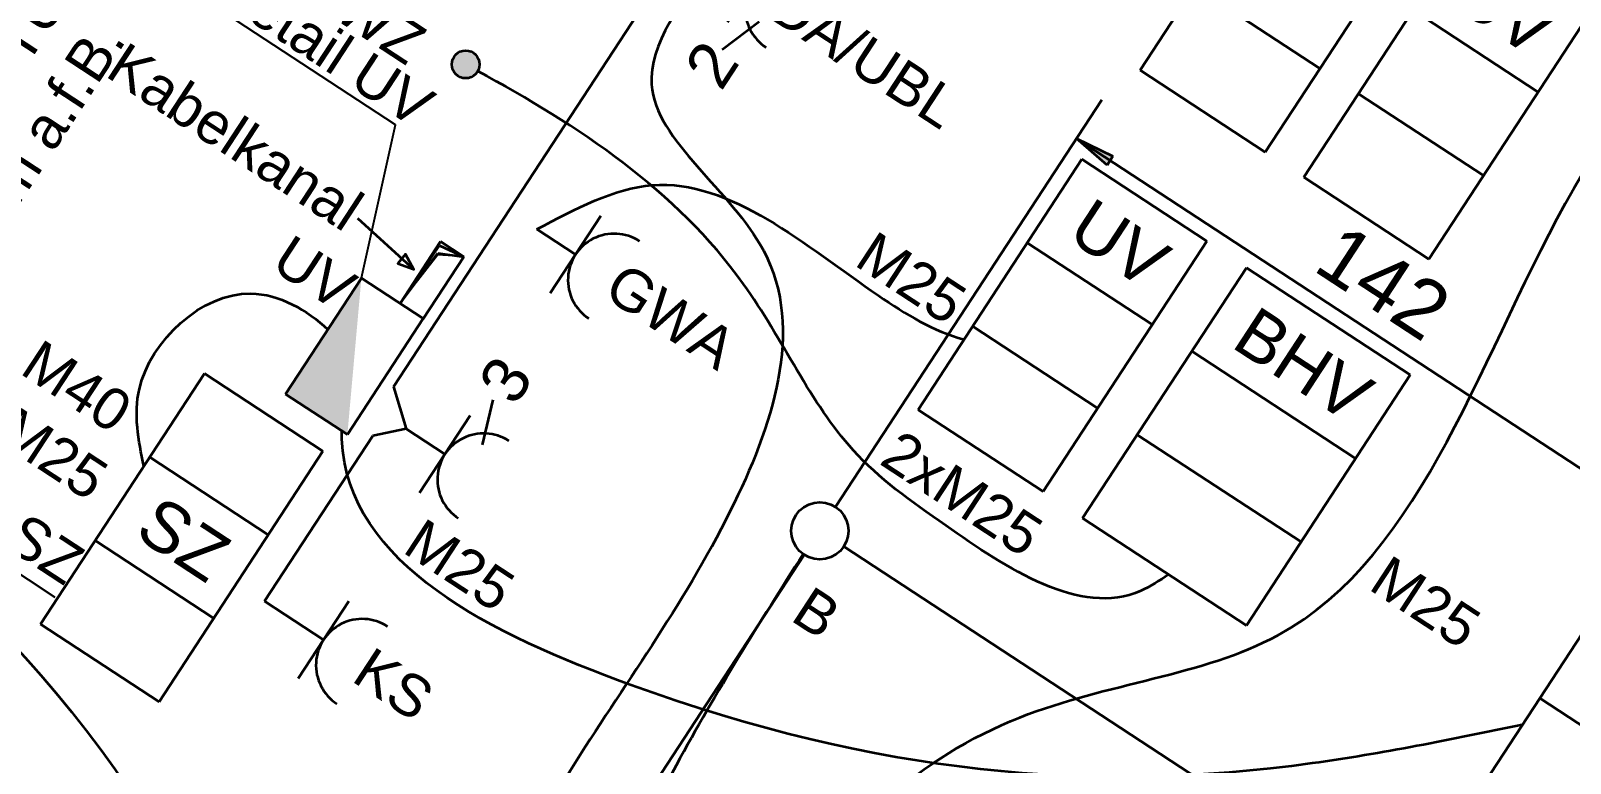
# Model space of a CAD drawing. Header units: metres. Extents: x 2696276 to 2696381, y 1245119 to 1245220.
# Drawn here: x 2696299.557 to 2696302.89, y 1245175.166 to 1245176.751 of the extents above; entities that cross this region are included whole.
import ezdxf
from ezdxf.lldxf.tags import DXFTag

# ---------------------------------------------------------------- set-up
doc = ezdxf.new("R2010")
doc.units = ezdxf.units.M
doc.linetypes.add('_Hiddenline_', pattern=[3, 2, -1])
for name, color, linetype, lineweight, true_color in [('005_231.2__Schaltgerätekombinationen', 1, 'Continuous', 35, 0xff0000), ('010_232.3__Installationssysteme', 40, 'Continuous', 35, 0xffbf00), ('011_232.51_Lichtinstallationen allgemein', 150, 'Continuous', 35, 0x0080ff), ('011_232.51_Lichtinstallationen allgemein_Bodenltg', 150, 'STRICHLINIE', 35, 0x0080ff), ('011_232.51_Lichtinstallationen allgemein_Deckenltg', 150, 'Continuous', 35, 0x0080ff), ('013_232.61_Kraftinstallationen allgemein', 1, 'Continuous', 35, 0xff0000), ('013_232.61_Kraftinstallationen allgemein_Bodenltg', 1, 'STRICHLINIE', 35, 0xff0000), ('013_232.61_Kraftinstallationen allgemein_Deckenltg', 1, 'Continuous', 35, 0xff0000), ('014_232.62_Storeninstallationen_Deckenltg', 1, 'Continuous', 35, 0xff0000), ('016_232.70_HLKS-Installation_Bodenltg', 5, 'STRICHLINIE', 35, 0x0000ff), ('016_232.70_HLKS-Installation_Deckenltg', 5, 'Continuous', 35, 0x0000ff), ('018_233.01_Innenleuchten', 150, 'Continuous', 35, 0x0080ff), ('035_236.3__UKV-Installationen_Bodenltg', 24, 'STRICHLINIE', 35, 0x993300), ('044_237.31_KNX Installationen_Deckenltg', 134, 'Continuous', 35, 0x009999), ('E_Verteilungen', 1, 'Continuous', 35, 0xff0000)]:
    doc.layers.add(name, color=color, linetype=linetype, lineweight=lineweight, true_color=true_color)
doc.layers.add('X_Mass', color=7, linetype='Continuous', lineweight=35)
doc.styles.get("Standard").update_dxf_attribs({"font": 'arial.ttf'})
tags = doc.linetypes.add('STRICHLINIE', pattern=[19.05, 12.7, -6.35]).pattern_tags.tags
tags[6:7] = [DXFTag(74, 4), DXFTag(75, 0), DXFTag(340, '0'), DXFTag(46, 0.0), DXFTag(50, 0.0), DXFTag(44, 0.0), DXFTag(45, 0.0)]
tags[4:5] = [DXFTag(74, 4), DXFTag(75, 0), DXFTag(340, '0'), DXFTag(46, 0.0), DXFTag(50, 0.0), DXFTag(44, 0.0), DXFTag(45, 0.0)]
tags = doc.linetypes.add('STRICHPUNKT', pattern=[25.4, 12.7, -6.35, 0, -6.35]).pattern_tags.tags
tags[10:11] = [DXFTag(74, 4), DXFTag(75, 0), DXFTag(340, '0'), DXFTag(46, 0.0), DXFTag(50, 0.0), DXFTag(44, 0.0), DXFTag(45, 0.0)]
tags[8:9] = [DXFTag(74, 4), DXFTag(75, 0), DXFTag(340, '0'), DXFTag(46, 0.0), DXFTag(50, 0.0), DXFTag(44, 0.0), DXFTag(45, 0.0)]
tags[6:7] = [DXFTag(74, 4), DXFTag(75, 0), DXFTag(340, '0'), DXFTag(46, 0.0), DXFTag(50, 0.0), DXFTag(44, 0.0), DXFTag(45, 0.0)]
tags[4:5] = [DXFTag(74, 4), DXFTag(75, 0), DXFTag(340, '0'), DXFTag(46, 0.0), DXFTag(50, 0.0), DXFTag(44, 0.0), DXFTag(45, 0.0)]
tags = doc.linetypes.add('STRICHPUNKT2', pattern=[12.7, 6.35, -3.175, 0, -3.175]).pattern_tags.tags
tags[10:11] = [DXFTag(74, 4), DXFTag(75, 0), DXFTag(340, '0'), DXFTag(46, 0.0), DXFTag(50, 0.0), DXFTag(44, 0.0), DXFTag(45, 0.0)]
tags[8:9] = [DXFTag(74, 4), DXFTag(75, 0), DXFTag(340, '0'), DXFTag(46, 0.0), DXFTag(50, 0.0), DXFTag(44, 0.0), DXFTag(45, 0.0)]
tags[6:7] = [DXFTag(74, 4), DXFTag(75, 0), DXFTag(340, '0'), DXFTag(46, 0.0), DXFTag(50, 0.0), DXFTag(44, 0.0), DXFTag(45, 0.0)]
tags[4:5] = [DXFTag(74, 4), DXFTag(75, 0), DXFTag(340, '0'), DXFTag(46, 0.0), DXFTag(50, 0.0), DXFTag(44, 0.0), DXFTag(45, 0.0)]

# ---------------------------------------------------------------- blocks, each defined once
blk = doc.blocks.new('Maß-A0S2JC9Y73', base_point=(285.89, 660.73))
at = {"color": 0, "linetype": 'ByBlock', "lineweight": -2, "ltscale": 0.35}
for p, q in [((285.89, 766), (285.89, 660.73)), ((285.89, 756), (294.57, 757.14)), ((294.57, 757.14), (294.57, 754.86)), ((294.57, 754.86), (285.89, 756)), ((813.89, 756), (285.89, 756))]:
    blk.add_line(p, q, dxfattribs=at)
blk.add_solid([(285.89, 756), (294.57, 757.14), (294.57, 754.86)], dxfattribs=at)
at = {"color": 0, "linetype": 'ByBlock', "lineweight": -2, "ltscale": 0.35, "insert": (343.99, 772.67), "char_height": 12.5, "attachment_point": 1}
blk.add_mtext('{\\fArial;142}', dxfattribs=at)
blk = doc.blocks.new('Gruppenzuleitung-A0S2JCB273', base_point=(289.34, 688.12))
at = {"color": 0, "linetype": 'ByBlock', "lineweight": -2, "ltscale": 0.35}
for p, q in [((321.68, 752.92), (289.34, 752.92)), ((289.34, 752.92), (289.34, 688.12)), ((321.68, 688.12), (321.68, 752.92)), ((289.34, 731.32), (321.68, 731.32)), ((289.34, 709.72), (321.68, 709.72)), ((289.34, 688.12), (321.68, 688.12))]:
    blk.add_line(p, q, dxfattribs=at)
at = {"color": 0, "linetype": 'ByBlock', "lineweight": -2, "ltscale": 0.35, "insert": (295.68, 747.52), "char_height": 10.8, "attachment_point": 1}
blk.add_mtext('{\\fArial;UV}', dxfattribs=at)
blk = doc.blocks.new('1_Anschlusspunkt-A0S2JCBC73', base_point=(163.46, 694.02))
at = {"lineweight": -2}
blk.add_hatch(color=0, dxfattribs=at).paths.add_polyline_path([(166.41, 700.02), (167.19, 699.93), (167.93, 699.64), (168.56, 699.16), (169.05, 698.54), (169.35, 697.81), (169.46, 697.02), (169.35, 696.24), (169.05, 695.51), (168.56, 694.88), (167.93, 694.41), (167.19, 694.11), (166.41, 694.02), (165.64, 694.14), (164.93, 694.44), (164.32, 694.92), (163.85, 695.54), (163.56, 696.25), (163.46, 697.02), (163.56, 697.79), (163.85, 698.51), (164.32, 699.13), (164.93, 699.6), (165.64, 699.91)])
at = {"color": 0, "lineweight": -2}
blk.add_circle((166.46, 697.02), 3, dxfattribs=at)
blk = doc.blocks.new('0_232.61_Kraftinstallationen allgemein_Bodenltg-A0S2JCE473', base_point=(198.89, 675.62))
at = {"color": 0, "linetype": 'ByBlock', "lineweight": -2, "ltscale": 0.35}
blk.add_open_spline([(198.89, 675.62), (203.45, 683.92), (217.29, 709.12), (257.95, 703.39), (282.74, 704.16), (289.34, 706.32)], degree=3, knots=[0, 0, 0, 0, 26.752991, 81.225484, 102.067015, 102.067015, 102.067015, 102.067015], dxfattribs=at)
blk = doc.blocks.new('0_232.51_Lichtinstallationen allgemein_Deckenltg-A0S2JCG073', base_point=(165.87, 759.7))
at = {"color": 0, "linetype": 'ByBlock', "lineweight": -2, "ltscale": 0.35}
blk.add_open_spline([(418.39, 873.13), (415.94, 872.3), (399.6, 866.76), (351.05, 872.55), (267.06, 842.68), (197.06, 801.98), (168.46, 763.53), (165.87, 759.7)], degree=3, knots=[0, 0, 0, 0, 7.756546, 51.594232, 141.572496, 271.081055, 284.960106, 284.960106, 284.960106, 284.960106], dxfattribs=at)
blk = doc.blocks.new('0_232.51_Lichtinstallationen allgemein_Deckenltg-A0S2JCGW73', base_point=(285.32, 418.48))
at = {"color": 0, "linetype": 'ByBlock', "lineweight": -2, "ltscale": 0.35}
blk.add_open_spline([(285.6, 648.37), (285.87, 630.88), (287.07, 552.49), (315.75, 447.68), (380.82, 420.72), (387.89, 418.48)], degree=3, knots=[0, 0, 0, 0, 53.383036, 239.232354, 261.509464, 261.509464, 261.509464, 261.509464], dxfattribs=at)
blk = doc.blocks.new('Gruppenzuleitung-A0S2JCHS73', base_point=(155.76, 545.26))
at = {"color": 0, "linetype": 'ByBlock', "lineweight": -2, "ltscale": 0.35}
for p, q in [((186.42, 610.06), (155.76, 610.06)), ((155.76, 610.06), (155.76, 545.26)), ((186.42, 545.26), (186.42, 610.06)), ((155.76, 588.46), (186.42, 588.46)), ((155.76, 566.86), (186.42, 566.86)), ((155.76, 545.26), (186.42, 545.26))]:
    blk.add_line(p, q, dxfattribs=at)
at = {"color": 0, "linetype": 'ByBlock', "lineweight": -2, "ltscale": 0.35, "insert": (161.99, 583.06), "char_height": 10.8, "attachment_point": 1}
blk.add_mtext('{\\fArial;SZ}', dxfattribs=at)
blk = doc.blocks.new('0_232.51_Lichtinstallationen allgemein_AP-Ltg-A0S2JCJA73', base_point=(191.59, 623.97))
at = {"color": 0, "linetype": 'ByBlock', "lineweight": -2, "ltscale": 0.35}
for p, q in [((198.89, 831.04), (191.59, 826.73)), ((191.59, 826.73), (191.59, 630.12)), ((191.59, 630.12), (198.89, 623.97))]:
    blk.add_line(p, q, dxfattribs=at)
blk = doc.blocks.new('Gruppenzuleitung-A0S2JCKM73', base_point=(331.68, 775.95))
at = {"color": 0, "linetype": 'ByBlock', "lineweight": -2, "ltscale": 0.35}
for p, q in [((364.02, 840.75), (331.68, 840.75)), ((331.68, 840.75), (331.68, 775.95)), ((364.02, 775.95), (364.02, 840.75)), ((331.68, 819.15), (364.02, 819.15)), ((331.68, 797.55), (364.02, 797.55)), ((331.68, 775.95), (364.02, 775.95))]:
    blk.add_line(p, q, dxfattribs=at)
at = {"color": 0, "linetype": 'ByBlock', "lineweight": -2, "ltscale": 0.35, "insert": (338.02, 835.35), "char_height": 10.8, "attachment_point": 1}
blk.add_mtext('{\\fArial;UV}', dxfattribs=at)
blk = doc.blocks.new('Gruppenzuleitung-A0S2JCMA73', base_point=(332.01, 687.99))
at = {"color": 0, "linetype": 'ByBlock', "lineweight": -2, "ltscale": 0.35}
for p, q in [((332.01, 687.99), (332.01, 752.79)), ((332.01, 752.79), (374.4, 752.79)), ((374.4, 752.79), (374.4, 687.99)), ((374.4, 731.19), (332.01, 731.19)), ((374.4, 709.59), (332.01, 709.59)), ((374.4, 687.99), (332.01, 687.99))]:
    blk.add_line(p, q, dxfattribs=at)
at = {"color": 0, "linetype": 'ByBlock', "lineweight": -2, "ltscale": 0.35, "insert": (338.29, 747.39), "char_height": 10.8, "attachment_point": 1}
blk.add_mtext('{\\fArial;BHV}', dxfattribs=at)
blk = doc.blocks.new('0_232.51_Lichtinstallationen allgemein_Deckenltg-A0S2JCNW73', base_point=(106.96, 388.61))
at = {"color": 0, "linetype": 'ByBlock', "lineweight": -2, "ltscale": 0.35}
blk.add_open_spline([(106.96, 527.05), (108.33, 531.73), (110.99, 540.87), (130.8, 542.86), (169.63, 535.93), (253.71, 501.79), (308.92, 417.85), (372.45, 393.83), (387.89, 388.61)], degree=3, knots=[0, 0, 0, 0, 13.300958, 25.971751, 52.94677, 135.589098, 286.803525, 335.714819, 335.714819, 335.714819, 335.714819], dxfattribs=at)
blk = doc.blocks.new('Deckenlampendübel-A0S2JCPK73', base_point=(279.71, 648.36))
at = {"color": 0, "lineweight": -2}
blk.add_circle((285.89, 654.55), 6.19, dxfattribs=at)
blk = doc.blocks.new('Steckdose T13_ UP-A0S2JCRK73', base_point=(198.89, 565.97))
at = {"color": 0, "lineweight": -2}
for p, q in [((208.89, 585.97), (208.89, 565.97)), ((208.89, 575.97), (198.89, 575.97))]:
    blk.add_line(p, q, dxfattribs=at)
blk.add_ellipse((218.89, 575.97), major_axis=(0, 10), ratio=1, start_param=0, end_param=3.141593, dxfattribs=at)
blk = doc.blocks.new('Steckdose T13_ UP_ 3-fach-A0S2JCVW73', base_point=(198.89, 613.97))
at = {"color": 0, "lineweight": -2}
for p, q in [((214.58, 630.14), (211.2, 639.59)), ((208.89, 613.97), (208.89, 633.97)), ((208.89, 623.97), (198.89, 623.97))]:
    blk.add_line(p, q, dxfattribs=at)
blk.add_ellipse((218.89, 623.97), major_axis=(0, 10), ratio=1, start_param=0, end_param=3.141593, dxfattribs=at)
at = {"color": 0, "lineweight": -2, "insert": (206.02, 640.76), "char_height": 10, "attachment_point": 1, "rotation": 90}
blk.add_mtext('{\\fArial;3}', dxfattribs=at)
blk = doc.blocks.new('Unterverteiler-A0S2JCY473', base_point=(172.89, 615.96))
at = {"color": 0, "lineweight": -2}
for p, q in [((172.89, 615.96), (172.89, 645.96)), ((172.89, 645.96), (188.89, 645.96)), ((188.89, 645.96), (188.89, 615.96)), ((188.89, 615.96), (172.89, 615.96))]:
    blk.add_line(p, q, dxfattribs=at)
blk.add_solid([(188.89, 615.96), (172.89, 615.96), (172.89, 645.96)], dxfattribs=at)
blk = doc.blocks.new('Kabelkanal-A0S2JCYU73', base_point=(182.89, 645.96))
at = {"color": 0, "lineweight": -2}
for p, q in [((188.89, 661.96), (182.89, 661.96)), ((182.89, 645.96), (182.89, 661.96)), ((182.89, 645.96), (183.19, 661.16)), ((183.19, 661.16), (188.89, 661.96)), ((183.8, 659.55), (188.89, 661.96)), ((188.89, 645.96), (188.89, 661.96)), ((182.89, 645.96), (183.8, 659.55)), ((188.89, 645.96), (182.89, 645.96))]:
    blk.add_line(p, q, dxfattribs=at)
at = {"color": 0, "linetype": '_Hiddenline_', "lineweight": 18}
for p, q in [((188.89, 661.96), (183.94, 659.16)), ((183.94, 659.16), (182.89, 645.96))]:
    blk.add_line(p, q, dxfattribs=at)
blk = doc.blocks.new('0_232.70_HLKS-Installation_Bodenltg-A0S2JCYW73', base_point=(169.45, 670.27))
at = {"color": 0, "lineweight": -2}
blk.add_open_spline([(354.27, 687.99), (353.32, 685.8), (346.37, 669.68), (313.09, 670.12), (276.58, 671.6), (234.75, 699.17), (193.93, 699.29), (169.45, 697.27)], degree=3, knots=[0, 0, 0, 0, 6.994743, 51.51331, 77.301886, 120.453692, 194.166836, 194.166836, 194.166836, 194.166836], dxfattribs=at)
blk = doc.blocks.new('0_232.51_Lichtinstallationen allgemein_Deckenltg-A0S2JD0473', base_point=(407.89, 414.99))
at = {"color": 0, "linetype": 'ByBlock', "lineweight": -2, "ltscale": 0.35}
blk.add_open_spline([(407.89, 415.05), (412.56, 414.94), (564.82, 415.81), (573.97, 682.79), (573.9, 830.65), (573.89, 833.96)], degree=3, knots=[0, 0, 0, 0, 14.010901, 450.072913, 460.072913, 460.072913, 460.072913, 460.072913], dxfattribs=at)
blk = doc.blocks.new('Gruppenzuleitung-A0S2JD1273', base_point=(289.34, 775.95))
at = {"color": 0, "linetype": 'ByBlock', "lineweight": -2, "ltscale": 0.35}
for p, q in [((321.68, 840.75), (289.34, 840.75)), ((289.34, 840.75), (289.34, 775.95)), ((321.68, 775.95), (321.68, 840.75)), ((289.34, 819.15), (321.68, 819.15)), ((289.34, 797.55), (321.68, 797.55)), ((289.34, 775.95), (321.68, 775.95))]:
    blk.add_line(p, q, dxfattribs=at)
at = {"color": 0, "linetype": 'ByBlock', "lineweight": -2, "ltscale": 0.35, "insert": (295.68, 835.35), "char_height": 10.8, "attachment_point": 1}
blk.add_mtext('{\\fArial;UV}', dxfattribs=at)
blk = doc.blocks.new('0_237.31_KNX Installationen_Deckenltg-A0S2JD3G73', base_point=(187.45, 598.3))
at = {"color": 0, "linetype": 'ByBlock', "lineweight": -2, "ltscale": 0.35}
blk.add_open_spline([(436.17, 702.69), (425.13, 691.74), (378.6, 645.55), (302.71, 605.41), (203.45, 592.22), (187.77, 615.47), (187.45, 615.96)], degree=3, knots=[0, 0, 0, 0, 46.241143, 194.895638, 276.882728, 278.643464, 278.643464, 278.643464, 278.643464], dxfattribs=at)
blk = doc.blocks.new('Gruppenzuleitung-A0S2JD6Y73', base_point=(436.17, 687.99))
at = {"color": 0, "lineweight": -2}
for p, q in [((466.83, 752.79), (436.17, 752.79)), ((436.17, 752.79), (436.17, 687.99)), ((466.83, 687.99), (466.83, 752.79)), ((436.17, 731.19), (466.83, 731.19)), ((436.17, 709.59), (466.83, 709.59)), ((436.17, 687.99), (466.83, 687.99))]:
    blk.add_line(p, q, dxfattribs=at)
at = {"color": 0, "lineweight": -2, "insert": (442.39, 725.79), "char_height": 10.8, "attachment_point": 1}
blk.add_mtext('{\\fArial;SZ}', dxfattribs=at)
blk = doc.blocks.new('0_232.61_Kraftinstallationen allgemein_Deckenltg-A0S2JDBM73', base_point=(144.45, 586.07))
at = {"color": 0, "linetype": 'ByBlock', "lineweight": -2, "ltscale": 0.35}
blk.add_open_spline([(155.76, 586.07), (151.75, 590.16), (140.16, 601.97), (147.85, 632.81), (166.85, 633.72), (172.89, 632.69)], degree=3, knots=[0, 0, 0, 0, 16.809467, 48.553845, 66.942485, 66.942485, 66.942485, 66.942485], dxfattribs=at)
blk = doc.blocks.new('0_232.51_Lichtinstallationen allgemein_AP-Ltg-A0S2JDCI73', base_point=(193.64, 575.97))
at = {"color": 0, "linetype": 'ByBlock', "lineweight": -2, "ltscale": 0.35}
for p, q in [((198.89, 623.97), (193.64, 618.72)), ((193.64, 618.72), (193.64, 575.97)), ((193.64, 575.97), (198.89, 575.97))]:
    blk.add_line(p, q, dxfattribs=at)
blk = doc.blocks.new('0_232.51_Lichtinstallationen allgemein_Deckenltg-A0S2JDO873', base_point=(197.85, 390.18))
at = {"color": 0, "linetype": 'ByBlock', "lineweight": -2, "ltscale": 0.35}
blk.add_open_spline([(198.89, 745.71), (198.09, 733.99), (196.15, 705.6), (255.28, 705.86), (271.33, 642.28), (266.51, 573.65), (280.37, 477.65), (339.43, 417.42), (380.63, 393.73), (387.89, 390.18)], degree=3, knots=[0, 0, 0, 0, 30.503879, 73.928971, 130.666595, 196.741161, 289.897853, 408.484835, 432.7262, 432.7262, 432.7262, 432.7262], dxfattribs=at)
blk = doc.blocks.new('Steckdose T13_ UP_ 2-fach_ geschaltet-A0S2JDOA73', base_point=(198.89, 722.27))
at = {"color": 0, "lineweight": -2}
for p, q in [((208.89, 755.71), (208.89, 735.71)), ((208.89, 745.71), (198.89, 745.71)), ((208.89, 745.71), (198.89, 735.71)), ((214.58, 739.53), (211.2, 730.09)), ((198.89, 735.71), (202.44, 732.16))]:
    blk.add_line(p, q, dxfattribs=at)
blk.add_ellipse((218.89, 745.71), major_axis=(0, 10), ratio=1, start_param=0, end_param=3.141593, dxfattribs=at)
at = {"color": 0, "lineweight": -2, "insert": (206.02, 722.27), "char_height": 10, "attachment_point": 1, "rotation": 90}
blk.add_mtext('{\\fArial;2}', dxfattribs=at)
blk = doc.blocks.new('Steckdose T13_ UP-A0S2JDRO73', base_point=(198.89, 665.62))
at = {"color": 0, "lineweight": -2}
for p, q in [((208.89, 665.62), (208.89, 685.62)), ((208.89, 675.62), (198.89, 675.62))]:
    blk.add_line(p, q, dxfattribs=at)
blk.add_ellipse((218.89, 675.62), major_axis=(0, 10), ratio=1, start_param=0, end_param=3.141593, dxfattribs=at)
blk = doc.blocks.new('0_236.3_UKV-Installationen_Bodenltg-A0S2JDXY73', base_point=(389.39, 457.96))
at = {"color": 0, "lineweight": -2}
blk.add_open_spline([(553.89, 457.96), (551.3, 506.42), (543.8, 646.53), (491.79, 859.3), (551.92, 1128.47), (426.77, 1186.55), (389.39, 1203.89)], degree=3, knots=[0, 0, 0, 0, 144.457958, 417.654789, 688.309906, 803.541865, 803.541865, 803.541865, 803.541865], dxfattribs=at)
blk = doc.blocks.new('0_232.51_Lichtinstallationen allgemein_Deckenltg-A0S2JE1O73', base_point=(327.17, 530.61))
at = {"color": 0, "linetype": 'ByBlock', "lineweight": -2, "ltscale": 0.35}
blk.add_open_spline([(371.39, 530.61), (362.08, 534.8), (340.92, 544.32), (320.48, 588.79), (336.85, 646.28), (405.6, 699.33), (378.83, 783.45), (383.66, 869.21), (381.65, 918.33), (380.29, 951.96)], degree=3, knots=[0, 0, 0, 0, 29.909789, 67.963493, 134.762642, 193.299845, 309.513916, 354.431467, 455.417303, 455.417303, 455.417303, 455.417303], dxfattribs=at)

msp = doc.modelspace()

# ---------------------------------------------------------------- linework, layer by layer
at = {"linetype": 'Continuous', "ltscale": 0.35}
for points in [[(2696300.2732, 1245176.2153), (2696300.2734, 1245176.2163), (2696300.3473, 1245176.5472), (2696299.6589, 1245176.9977), (2696299.6589, 1245176.9977)], [(2696297.711, 1245175.2022), (2696298.5225, 1245176.2439), (2696299.6096, 1245175.5249)]]:
    msp.add_lwpolyline(points, dxfattribs=at)
at = {"layer": '010_232.3__Installationssysteme', "linetype": 'Continuous', "ltscale": 0.35}
msp.add_lwpolyline([(2696300.2648, 1245176.3451), (2696300.3867, 1245176.2338), (2696300.3685, 1245176.2669), (2696300.3522, 1245176.2467), (2696300.3862, 1245176.2348)], dxfattribs=at)
at = {"layer": 'X_Mass', "linetype": 'STRICHPUNKT2', "ltscale": 0.35}
for p, q in [((2696301.3175, 1245175.6345), (2696302.8477, 1245174.6332)), ((2696301.2318, 1245175.6166), (2696299.6551, 1245173.2071))]:
    msp.add_line(p, q, dxfattribs=at)

# ---------------------------------------------------------------- block references
at = {"layer": '005_231.2__Schaltgerätekombinationen', "linetype": 'Continuous', "ltscale": 0.35, "xscale": 0.01, "yscale": 0.01, "zscale": 0.01, "rotation": 326.8000002754653}
msp.add_blockref('Unterverteiler-A0S2JCY473', (2696300.1089, 1245175.9643), dxfattribs=at)
at = {"layer": '010_232.3__Installationssysteme', "linetype": 'Continuous', "ltscale": 0.35, "xscale": 0.01, "yscale": 0.01, "zscale": 0.01, "rotation": 326.8000002754653}
msp.add_blockref('Kabelkanal-A0S2JCYU73', (2696300.3568, 1245176.1605), dxfattribs=at)
at = {"layer": '011_232.51_Lichtinstallationen allgemein', "linetype": 'Continuous', "ltscale": 0.35, "xscale": 0.01, "yscale": 0.01, "zscale": 0.01, "rotation": 326.8000002754653}
for name, p in [('Steckdose T13_ UP_ 2-fach_ geschaltet-A0S2JDOA73', (2696300.9086, 1245176.7115)), ('Steckdose T13_ UP_ 3-fach-A0S2JCVW73', (2696300.3155, 1245175.8052)), ('Steckdose T13_ UP-A0S2JCRK73', (2696300.0527, 1245175.4036))]:
    msp.add_blockref(name, p, dxfattribs=at)
at = {"layer": '011_232.51_Lichtinstallationen allgemein_Bodenltg', "ltscale": 0.35, "xscale": 0.01, "yscale": 0.01, "zscale": 0.01, "rotation": 326.8000002754653}
msp.add_blockref('0_232.51_Lichtinstallationen allgemein_Deckenltg-A0S2JE1O73', (2696300.9324, 1245174.4053), dxfattribs=at)
at = {"layer": '011_232.51_Lichtinstallationen allgemein_Deckenltg', "ltscale": 0.35, "xscale": 0.01, "yscale": 0.01, "zscale": 0.01, "rotation": 326.8000002754653}
for name, p in [('0_232.51_Lichtinstallationen allgemein_Deckenltg-A0S2JCG073', (2696300.8371, 1245177.2055)), ('0_232.51_Lichtinstallationen allgemein_Deckenltg-A0S2JDO873', (2696299.0814, 1245173.9384)), ('0_232.51_Lichtinstallationen allgemein_Deckenltg-A0S2JD0473', (2696300.9749, 1245172.9959)), ('0_232.51_Lichtinstallationen allgemein_Deckenltg-A0S2JCNW73', (2696298.3123, 1245174.4229)), ('0_232.51_Lichtinstallationen allgemein_Deckenltg-A0S2JCGW73', (2696299.9683, 1245173.6962))]:
    msp.add_blockref(name, p, dxfattribs=at)
at = {"layer": '011_232.51_Lichtinstallationen allgemein_Deckenltg', "linetype": 'STRICHPUNKT', "ltscale": 0.35, "xscale": 0.01, "yscale": 0.01, "zscale": 0.01, "rotation": 326.8000002754653}
for name, p in [('0_232.51_Lichtinstallationen allgemein_AP-Ltg-A0S2JCJA73', (2696300.3092, 1245175.9289)), ('0_232.51_Lichtinstallationen allgemein_AP-Ltg-A0S2JDCI73', (2696300.0635, 1245175.516))]:
    msp.add_blockref(name, p, dxfattribs=at)
at = {"layer": '013_232.61_Kraftinstallationen allgemein', "linetype": 'Continuous', "ltscale": 0.35, "xscale": 0.01, "yscale": 0.01, "zscale": 0.01, "rotation": 326.8000002754653}
msp.add_blockref('Steckdose T13_ UP-A0S2JDRO73', (2696300.5983, 1245176.2374), dxfattribs=at)
at = {"layer": '013_232.61_Kraftinstallationen allgemein', "ltscale": 0.35, "xscale": 0.01, "yscale": 0.01, "zscale": 0.01, "rotation": 326.8000002754653}
msp.add_blockref('Gruppenzuleitung-A0S2JCHS73', (2696299.5784, 1245175.4665), dxfattribs=at)
at = {"layer": '013_232.61_Kraftinstallationen allgemein_Bodenltg', "ltscale": 0.35, "xscale": 0.01, "yscale": 0.01, "zscale": 0.01, "rotation": 326.8000002754653}
msp.add_blockref('0_232.61_Kraftinstallationen allgemein_Bodenltg-A0S2JCE473', (2696300.6531, 1245176.3211), dxfattribs=at)
at = {"layer": '013_232.61_Kraftinstallationen allgemein_Deckenltg', "ltscale": 0.35, "xscale": 0.01, "yscale": 0.01, "zscale": 0.01, "rotation": 326.8000002754653}
msp.add_blockref('0_232.61_Kraftinstallationen allgemein_Deckenltg-A0S2JDBM73', (2696299.7072, 1245175.87), dxfattribs=at)
at = {"layer": '014_232.62_Storeninstallationen_Deckenltg', "ltscale": 0.35, "xscale": 0.01, "yscale": 0.01, "zscale": 0.01, "rotation": 326.8000002754653}
for name, p in [('Gruppenzuleitung-A0S2JD1273', (2696301.9594, 1245176.6654)), ('Gruppenzuleitung-A0S2JCKM73', (2696302.3137, 1245176.4336)), ('Gruppenzuleitung-A0S2JCB273', (2696301.4784, 1245175.9304))]:
    msp.add_blockref(name, p, dxfattribs=at)
at = {"layer": '016_232.70_HLKS-Installation_Bodenltg', "linetype": 'STRICHLINIE', "ltscale": 0.35, "xscale": 0.01, "yscale": 0.01, "zscale": 0.01, "rotation": 326.8000002754653}
for name, p in [('1_Anschlusspunkt-A0S2JCBC73', (2696300.4574, 1245176.6692)), ('0_232.70_HLKS-Installation_Bodenltg-A0S2JCYW73', (2696300.3774, 1245176.4376))]:
    msp.add_blockref(name, p, dxfattribs=at)
at = {"layer": '016_232.70_HLKS-Installation_Deckenltg', "ltscale": 0.35, "xscale": 0.01, "yscale": 0.01, "zscale": 0.01, "rotation": 326.8000002754653}
msp.add_blockref('Gruppenzuleitung-A0S2JCMA73', (2696301.8347, 1245175.6957), dxfattribs=at)
at = {"layer": '018_233.01_Innenleuchten', "linetype": 'Continuous', "ltscale": 0.35, "xscale": 0.01, "yscale": 0.01, "zscale": 0.01, "rotation": 326.8000002754653}
msp.add_blockref('Deckenlampendübel-A0S2JCPK73', (2696301.1801, 1245175.6505), dxfattribs=at)
at = {"layer": '035_236.3__UKV-Installationen_Bodenltg', "linetype": 'STRICHLINIE', "ltscale": 0.35, "xscale": 0.01, "yscale": 0.01, "zscale": 0.01, "rotation": 326.8000002754653}
msp.add_blockref('0_236.3_UKV-Installationen_Bodenltg-A0S2JDXY73', (2696301.0554, 1245173.4567), dxfattribs=at)
at = {"layer": '044_237.31_KNX Installationen_Deckenltg', "ltscale": 0.35, "xscale": 0.01, "yscale": 0.01, "zscale": 0.01, "rotation": 326.8000002754653}
msp.add_blockref('0_237.31_KNX Installationen_Deckenltg-A0S2JD3G73', (2696300.134, 1245175.7368), dxfattribs=at)
at = {"layer": '044_237.31_KNX Installationen_Deckenltg', "linetype": 'Continuous', "ltscale": 0.35, "xscale": 0.01, "yscale": 0.01, "zscale": 0.01, "rotation": 326.8000002754653}
msp.add_blockref('Gruppenzuleitung-A0S2JD6Y73', (2696302.7063, 1245175.1253), dxfattribs=at)
at = {"layer": 'X_Mass', "ltscale": 0.35, "xscale": 0.01, "yscale": 0.01, "zscale": 0.01, "rotation": 326.8000002754653}
msp.add_blockref('Maß-A0S2JC9Y73', (2696301.2996, 1245175.7201), dxfattribs=at)

# ---------------------------------------------------------------- texts
at = {"ltscale": 0.35, "char_height": 0.09, "rotation": 326.8, "line_spacing_factor": 1.002}
for s, insert, attachment_point in [('{\\fArial;siehe Detail UV}', (2696300.4383, 1245176.613), 3), ('{\\fArial;siehe Detail SZ}', (2696298.9675, 1245176.0899), 1)]:
    msp.add_mtext(s, dxfattribs=dict(at, insert=insert, attachment_point=attachment_point))
at = {"layer": '010_232.3__Installationssysteme', "linetype": 'Continuous', "ltscale": 0.35, "insert": (2696300.2854, 1245176.3887), "char_height": 0.09, "attachment_point": 3, "rotation": 326.8, "line_spacing_factor": 1.002}
msp.add_mtext('{\\fArial;Kabelkanal}', dxfattribs=at)
at = {"layer": '011_232.51_Lichtinstallationen allgemein', "linetype": 'Continuous', "ltscale": 0.35, "char_height": 0.09, "attachment_point": 1, "rotation": 326.8, "line_spacing_factor": 1.002}
for s, insert in [('{\\fArial;DA/UBL}', (2696301.1976, 1245176.8584, -55)), ('{\\fArial;KS}', (2696300.298, 1245175.4203, 19))]:
    msp.add_mtext(s, dxfattribs=dict(at, insert=insert))
at = {"layer": '011_232.51_Lichtinstallationen allgemein_Deckenltg', "ltscale": 0.35, "insert": (2696302.6024, 1245175.552), "char_height": 0.09, "attachment_point": 2, "rotation": 326.8, "line_spacing_factor": 1.002}
msp.add_mtext('{\\fArial;M25}', dxfattribs=at)
at = {"layer": '013_232.61_Kraftinstallationen allgemein', "linetype": 'Continuous', "ltscale": 0.35, "insert": (2696299.5646, 1245176.8622), "char_height": 0.09, "attachment_point": 3, "rotation": 56.8, "line_spacing_factor": 1.002}
msp.add_mtext('{\\fArial;WM / TU\\P+1.85m a.f.B.}', dxfattribs=at)
at = {"layer": '013_232.61_Kraftinstallationen allgemein', "ltscale": 0.35, "insert": (2696300.8426, 1245176.253, 19), "char_height": 0.09, "attachment_point": 1, "rotation": 326.8, "line_spacing_factor": 1.002}
msp.add_mtext('{\\fArial;GWA}', dxfattribs=at)
at = {"layer": '013_232.61_Kraftinstallationen allgemein_Deckenltg', "ltscale": 0.35, "char_height": 0.09, "attachment_point": 2, "line_spacing_factor": 1.002}
for s, insert, rotation in [('{\\fArial;M25}', (2696301.4889, 1245176.2534), 326.8), ('{\\fArial;M40\\P+M25}', (2696299.6823, 1245176.0188), 326.7242)]:
    msp.add_mtext(s, dxfattribs=dict(at, insert=insert, rotation=rotation))
at = {"layer": '016_232.70_HLKS-Installation_Bodenltg', "linetype": 'STRICHLINIE', "ltscale": 0.35, "char_height": 0.09, "rotation": 326.8, "line_spacing_factor": 1.002}
for s, insert, attachment_point in [('{\\fArial;WWZ/KWZ}', (2696300.421, 1245176.749), 3), ('{\\fArial;2xM25}', (2696301.4409, 1245175.8904), 1)]:
    msp.add_mtext(s, dxfattribs=dict(at, insert=insert, attachment_point=attachment_point))
at = {"layer": '018_233.01_Innenleuchten', "linetype": 'Continuous', "ltscale": 0.35, "insert": (2696301.3188, 1245175.5058, -55), "char_height": 0.09, "attachment_point": 3, "rotation": 326.8, "line_spacing_factor": 1.002}
msp.add_mtext('{\\fArial;B}', dxfattribs=at)
at = {"layer": '044_237.31_KNX Installationen_Deckenltg', "linetype": 'Continuous', "ltscale": 0.35, "insert": (2696300.5109, 1245175.632), "char_height": 0.09, "attachment_point": 2, "rotation": 326.8, "line_spacing_factor": 1.002}
msp.add_mtext('{\\fArial;M25}', dxfattribs=at)
at = {"layer": 'E_Verteilungen', "ltscale": 0.35, "insert": (2696300.1232, 1245176.3126, 32.7), "char_height": 0.09, "attachment_point": 1, "rotation": 326.8, "line_spacing_factor": 1.002}
msp.add_mtext('{\\fArial;UV}', dxfattribs=at)

doc.saveas('drawing.dxf')
